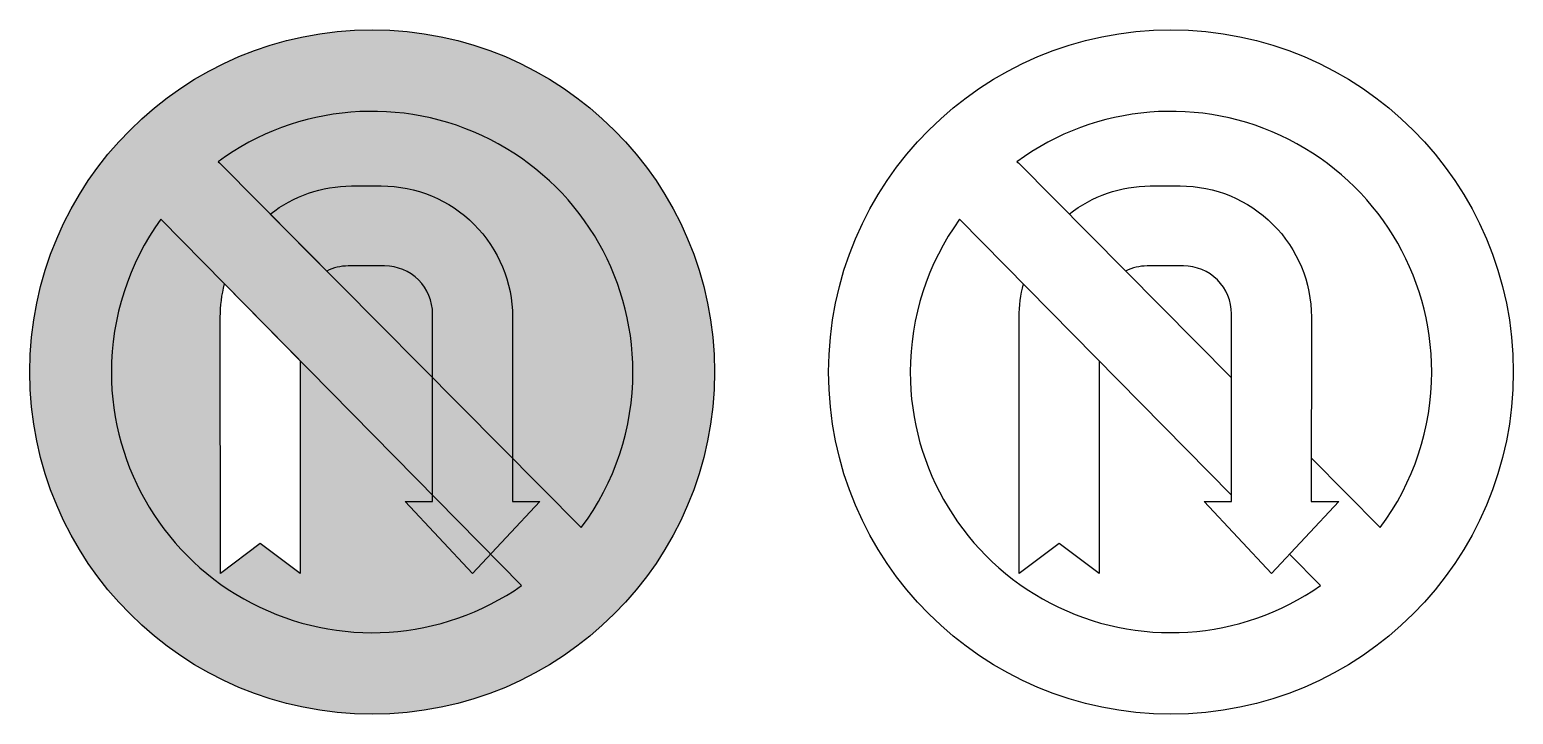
# Model space of a CAD drawing. Extents: x -700 to 600, y 78 to 678.
import ezdxf

# ---------------------------------------------------------------- set-up
doc = ezdxf.new("R2010")
doc.units = 0
doc.header["$MEASUREMENT"] = 0

msp = doc.modelspace()

# ---------------------------------------------------------------- hatches: boundary and pattern name
h = msp.add_hatch(color=1)
edge = h.paths.add_edge_path()
edge.add_arc((-399.9944389650001, 377.7), 300.005438965, 0, 180, ccw=False)
edge.add_arc((-399.9944389650001, 377.7), 300.005438965, -180, 0, ccw=False)
edge = h.paths.add_edge_path(flags=16)
edge.add_line((-535.0590000000002, 562.014), (-533.7150000000001, 560.986))
edge.add_line((-533.7150000000001, 560.986), (-216.6900000000001, 241.268))
edge.add_arc((-399.9869695342217, 377.6994591328745), 228.4979695348616, 323.3389808664187, 360.0001356222273)
edge.add_arc((-399.9950697859703, 377.6969940206106), 228.5060698057419, 0.0007537214764756301, 126.2332389243133)
edge = h.paths.add_edge_path(flags=16)
edge.add_line((-269.0310000000001, 190.451), (-585.1540000000001, 511.604))
edge.add_arc((-399.9991969674104, 377.7000411326374), 228.5007030325934, 144.1255449915565, 180.0000103138699)
edge.add_arc((-399.9944076599256, 377.7030918260712), 228.5054923609917, 180.0007752486955, 304.9687966351789)
h = msp.add_hatch(color=7)
edge = h.paths.add_edge_path()
edge.add_line((-535.0590000000002, 562.014), (-533.7150000000001, 560.986))
edge.add_line((-533.7150000000001, 560.986), (-216.6900000000001, 241.268))
edge.add_arc((-399.9869695342217, 377.6994591328745), 228.4979695348616, 323.3389808664187, 360.0001356222273)
edge.add_arc((-399.9950697859703, 377.6969940206106), 228.5060698057419, 0.0007537214764756301, 126.2332389243133)
edge = h.paths.add_edge_path()
edge.add_line((-439.7550000000001, 466.227), (-489.2200000000001, 516.113))
edge.add_arc((-418.0704428248946, 425.764585091568), 115.0004154891616, 90.00575804317702, 128.2205026808925, ccw=False)
edge.add_line((-418.0820000000001, 540.765), (-391.9480000000001, 540.774))
edge.add_arc((-391.9268252565847, 425.7741749840179), 114.9998269654188, 0.009877317037421562, 90.01054978488958, ccw=False)
edge.add_line((-276.9270000000001, 425.794), (-276.9940000000001, 264.05))
edge.add_line((-276.9940000000001, 264.05), (-252.9940000000001, 264.05))
edge.add_line((-252.9940000000001, 264.05), (-311.9940000000001, 201.02))
edge.add_line((-311.9940000000001, 201.02), (-370.9940000000001, 264.05))
edge.add_line((-370.9940000000001, 264.05), (-346.9940000000001, 264.05))
edge.add_line((-346.9940000000001, 264.05), (-347.0280000000001, 428.65))
edge.add_arc((-389.0272563476792, 428.6747380087011), 41.99926363315357, 359.9662521803603, 450.0160207980955)
edge.add_line((-389.0390000000001, 470.674), (-420.9490000000001, 470.668))
edge.add_arc((-420.9578469695513, 428.6667204704755), 42.00128046126835, 89.98793146268528, 116.5858095251092)
edge = h.paths.add_edge_path()
edge.add_line((-269.0310000000001, 190.451), (-585.1540000000001, 511.604))
edge.add_arc((-399.9991969674104, 377.7000411326374), 228.5007030325934, 144.1255449915565, 180.0000103138699)
edge.add_arc((-399.9944076599256, 377.7030918260712), 228.5054923609917, 180.0007752486955, 304.9687966351789)
edge = h.paths.add_edge_path(flags=17)
edge.add_line((-529.3210000000001, 454.89), (-462.9650000000001, 387.47))
edge.add_line((-462.9650000000001, 387.47), (-462.9940000000001, 201.02))
edge.add_line((-462.9940000000001, 201.02), (-497.9940000000001, 227.362))
edge.add_line((-497.9940000000001, 227.362), (-532.9940000000001, 201.02))
edge.add_line((-532.9940000000001, 201.02), (-533.0700000000002, 425.802))
edge.add_arc((-418.0717283148506, 425.7660694428071), 114.9982772982988, 165.3297681742272, 179.9820982595169, ccw=False)
at = {"true_color": 0x000000}
h = msp.add_hatch(color=18, dxfattribs=at)
edge = h.paths.add_edge_path()
edge.add_line((-439.7550000000001, 466.227), (-489.2200000000001, 516.113))
edge.add_arc((-418.0704428248946, 425.764585091568), 115.0004154891616, 90.00575804317702, 128.2205026808925, ccw=False)
edge.add_line((-418.0820000000001, 540.765), (-391.9480000000001, 540.774))
edge.add_arc((-391.9268252565847, 425.7741749840179), 114.9998269654188, 0.009877317037421562, 90.01054978488958, ccw=False)
edge.add_line((-276.9270000000001, 425.794), (-276.9940000000001, 264.05))
edge.add_line((-276.9940000000001, 264.05), (-252.9940000000001, 264.05))
edge.add_line((-252.9940000000001, 264.05), (-311.9940000000001, 201.02))
edge.add_line((-311.9940000000001, 201.02), (-370.9940000000001, 264.05))
edge.add_line((-370.9940000000001, 264.05), (-346.9940000000001, 264.05))
edge.add_line((-346.9940000000001, 264.05), (-347.0280000000001, 428.65))
edge.add_arc((-389.0272563476792, 428.6747380087011), 41.99926363315357, 359.9662521803603, 450.0160207980955)
edge.add_line((-389.0390000000001, 470.674), (-420.9490000000001, 470.668))
edge.add_arc((-420.9578469695513, 428.6667204704755), 42.00128046126835, 89.98793146268528, 116.5858095251092)

# ---------------------------------------------------------------- linework, layer by layer
at = {"color": 1}
msp.add_lwpolyline([(-699.9998779300001, 377.7, -1), (-99.98900000000015, 377.7, -1)], format="xyb", close=True, dxfattribs=at)
for points in [[(0.0005610349999187747, 377.700438965, -1), (600.0105610350001, 377.700438965, -1)], [(-535.0590000000002, 562.014), (-533.7150000000001, 560.986), (-216.6900000000001, 241.268, 0.161343), (-171.4890000000001, 377.7, 0.614197)], [(-439.7550000000001, 466.227), (-489.2200000000001, 516.113, -0.168306), (-418.0820000000001, 540.765), (-391.9480000000001, 540.774, -0.414217), (-276.9270000000001, 425.794), (-276.9940000000001, 264.05), (-252.9940000000001, 264.05), (-311.9940000000001, 201.02), (-370.9940000000001, 264.05), (-346.9940000000001, 264.05), (-347.0280000000001, 428.65, 0.414468), (-389.0390000000001, 470.674), (-420.9490000000001, 470.668, 0.116579)], [(-269.0310000000001, 190.451), (-585.1540000000001, 511.604, 0.157823), (-628.4999000000001, 377.7, 0.6066239999999999)], [(-529.3210000000001, 454.89), (-462.9650000000001, 387.47), (-462.9940000000001, 201.02), (-497.9940000000001, 227.362), (-532.9940000000001, 201.02), (-533.0700000000002, 425.802, -0.0640201)]]:
    msp.add_lwpolyline(points, format="xyb", close=True)
for points in [[(423.016561035, 302.073438965), (483.3095610350001, 241.267438965, 0.161343), (528.5105610350001, 377.700438965, 0.614197), (164.9415610349999, 562.013438965), (166.285561035, 560.9864389649999), (353.112561035, 372.571438965)], [(210.7805610350001, 516.1124389649999, -0.168306), (281.918561035, 540.764438965), (308.0525610350001, 540.7744389650001, -0.414217), (423.073561035, 425.794438965), (423.005561035, 264.050438965), (447.005561035, 264.050438965), (388.005561035, 201.020438965), (329.005561035, 264.050438965), (353.005561035, 264.050438965), (352.9725610350001, 428.650438965, 0.414468), (310.960561035, 470.675438965), (279.0505610350001, 470.6684389650001, 0.116579), (260.245561035, 466.2274389649999)], [(352.9465610350001, 269.715438965), (114.8455610349999, 511.603438965, 0.157823), (71.50056103499992, 377.700438965, 0.6066239999999999), (430.9685610350002, 190.451438965), (403.872561035, 217.979438965)], [(237.035561035, 387.4714389649999), (237.005561035, 201.020438965), (202.005561035, 227.362438965), (167.005561035, 201.020438965), (166.929561035, 425.802438965, -0.0640042), (170.6775610350001, 454.883438965)]]:
    msp.add_lwpolyline(points, format="xyb")

doc.saveas('drawing.dxf')
